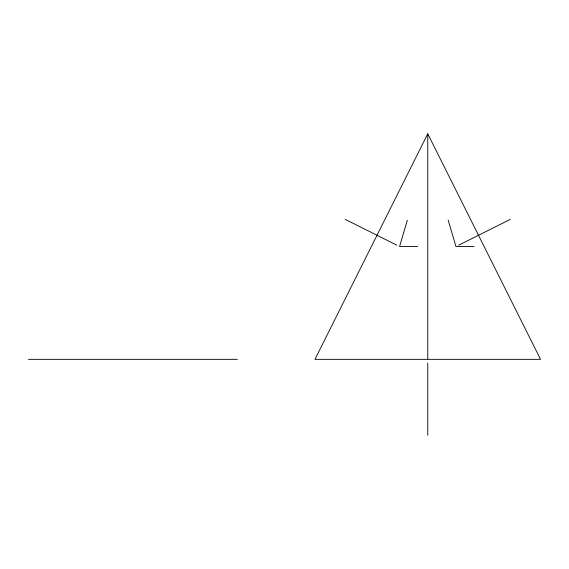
<?xml version="1.0" encoding="UTF-8"?>
<svg xmlns="http://www.w3.org/2000/svg" width="569" height="569" viewBox="0 0 569 569"><rect width="100%" height="100%" fill="white"/><g stroke="black" fill="none" stroke-linecap="round" stroke-linejoin="round"><path stroke-width="0.85" d="M407.333 220.231L399.566 246.548L417.618 246.548M427.76 133.765L314.97 359.338L540.55 359.338L427.76 133.765L427.76 359.338M458.65 245.203L510.386 219.335M474.013 246.548L455.961 246.548L448.194 220.231M28.45 359.338L237.351 359.338M345.134 219.335L396.87 245.203M427.76 363.093L427.76 435.235"/></g></svg>
